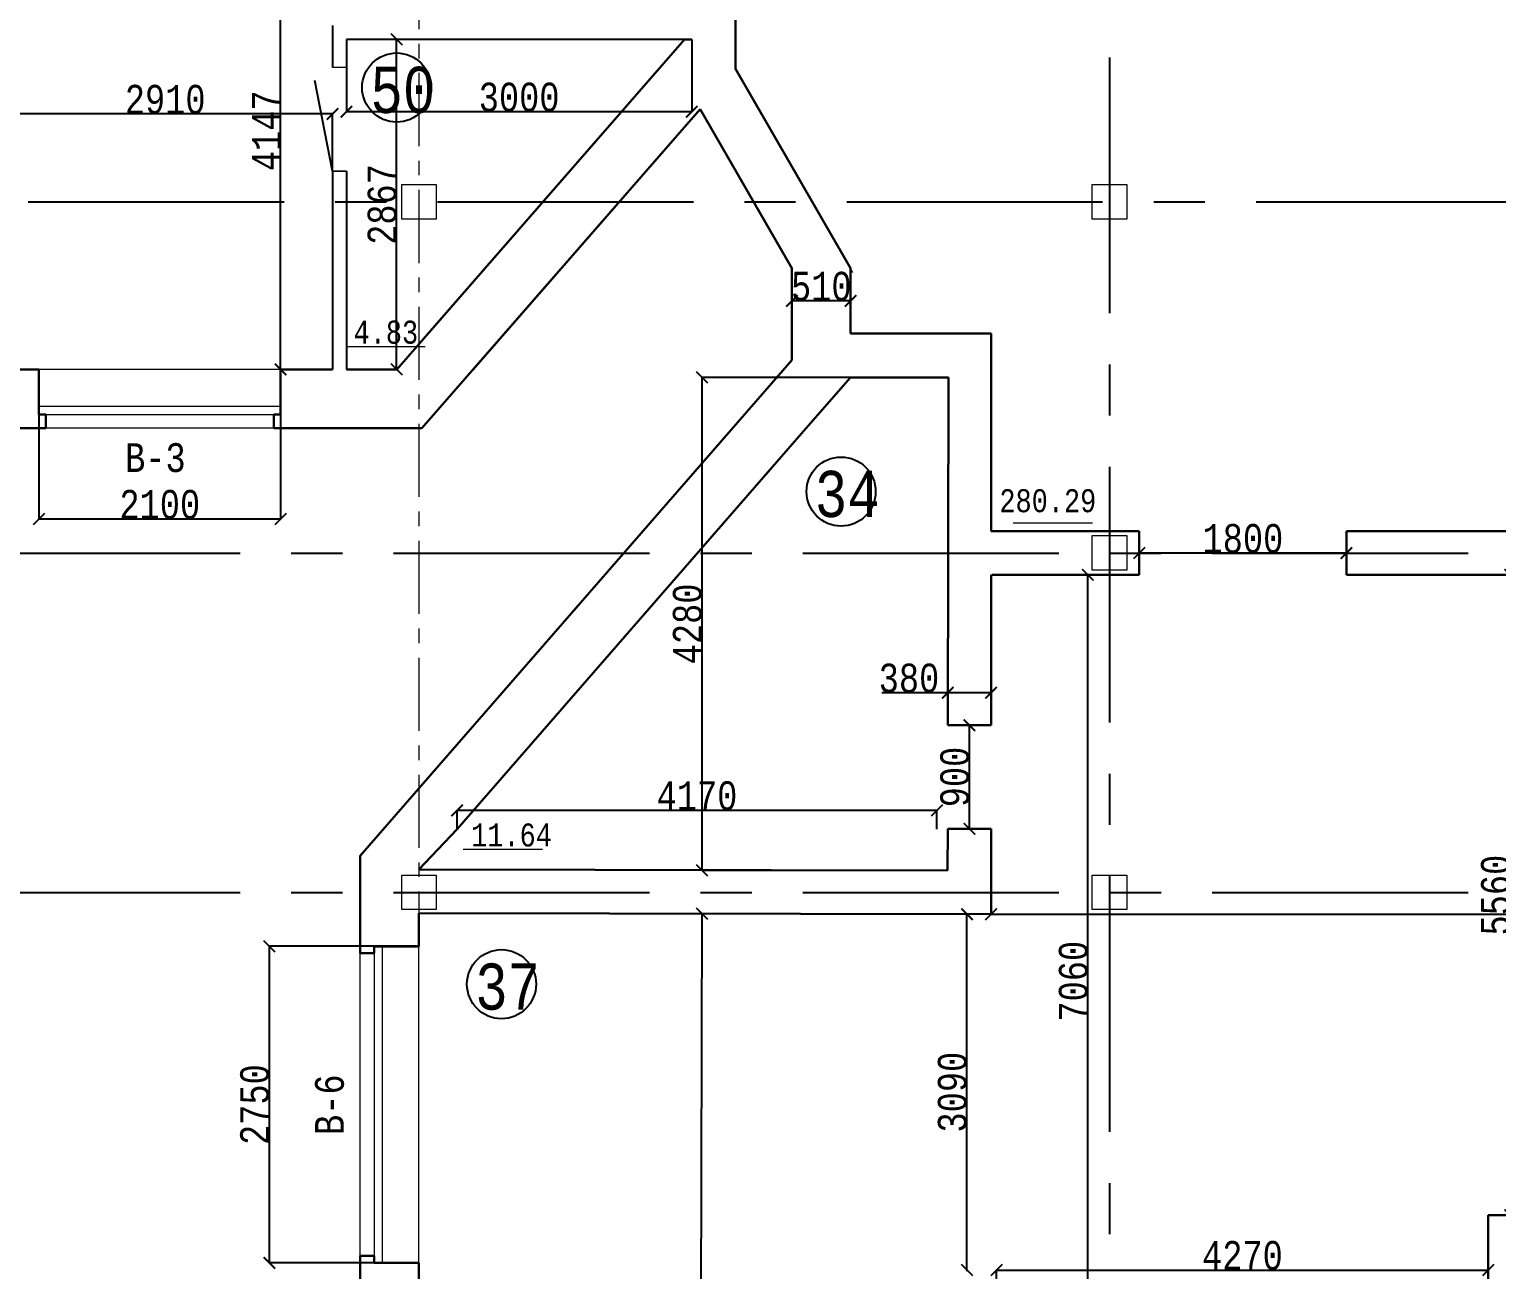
# Model space of a CAD drawing. Header units: millimetres. Extents: x -689206 to 4969298, y -1019800 to 703299.
# Drawn here: x 276988 to 289736, y -82380 to -71605 of the extents above; entities that cross this region are included whole.
import ezdxf

# ---------------------------------------------------------------- set-up
doc = ezdxf.new("R2010")
doc.units = ezdxf.units.MM
doc.linetypes.add('JIS_02_4.0', pattern=[5.5, 4, -1.5])
doc.linetypes.add('осеваяX2', pattern=[101.6, 63.5, -12.7, 12.7, -12.7])
for name, color, linetype, lineweight in [('несущие', 7, 'Continuous', 30), ('ОКНА', 250, 'Continuous', 20), ('ПЕРЕГОРОДКИ', 252, 'Continuous', 9), ('РАЗМЕРЫ', 7, 'Continuous', 9), ('сваи', 7, 'JIS_02_4.0', 30), ('стены', 7, 'Continuous', 20)]:
    doc.layers.add(name, color=color, linetype=linetype, lineweight=lineweight)
doc.layers.add('четотам', color=7, linetype='Continuous')
doc.styles.add('Аннотативный', font='isocteur.ttf', dxfattribs={"width": 0.7, "height": 250})
doc.dimstyles.new('Аннотативный', dxfattribs={"dimscale": 0, "dimtxt": 250, "dimasz": 100, "dimexe": 1.25, "dimexo": 0.625, "dimtad": 1, "dimdec": 0, "dimtxsty": 'Аннотативный', "dimblk": 'ARCHTICK', "dimcen": 2.5, "dimadec": 0, "dimazin": 0, "dimtfac": 1, "dimtdec": 0, "dimtmove": 0, "dimatfit": 3, "dimfxl": 1, "dimarcsym": 0})

# ---------------------------------------------------------------- blocks, each defined once
blk = doc.blocks.new('_ArchTick')
at = {"color": 0, "linetype": 'ByBlock', "const_width": 0.15}
blk.add_lwpolyline([(-0.5, -0.5), (0.5, 0.5)], dxfattribs=at)
blk = doc.blocks.new('*D923')
at = {"layer": 'Defpoints', "color": 0, "lineweight": 30, "transparency": 16777216}
for p in [(286631, -76154), (286631, -76154), (288431, -76154)]:
    blk.add_point(p, dxfattribs=at)
at = {"layer": 'стены', "color": 0, "lineweight": -2, "transparency": 16777216}
for p, q in [((286631, -76154), (286631, -76153)), ((288431, -76154), (286631, -76154)), ((288431, -76154), (288431, -76153))]:
    blk.add_line(p, q, dxfattribs=at)
at = {"layer": 'стены', "color": 0, "lineweight": -2, "transparency": 16777216, "xscale": 100, "yscale": 100, "zscale": 100, "rotation": 180}
blk.add_blockref('_ArchTick', (286631, -76154), dxfattribs=at)
at = {"layer": 'стены', "color": 0, "lineweight": -2, "transparency": 16777216, "xscale": 100, "yscale": 100, "zscale": 100}
blk.add_blockref('_ArchTick', (288431, -76154), dxfattribs=at)
at = {"layer": 'стены', "color": 0, "lineweight": 13, "transparency": 16777216, "insert": (287531, -76029), "char_height": 250, "attachment_point": 5, "style": 'Аннотативный'}
blk.add_mtext('1800', dxfattribs=at)
blk = doc.blocks.new('*D924')
at = {"layer": 'Defpoints', "color": 0, "lineweight": 20, "transparency": 16777216}
for p in [(289663, -82383), (285391, -83074), (289663, -83074)]:
    blk.add_point(p, dxfattribs=at)
at = {"layer": 'стены', "color": 0, "lineweight": -2, "transparency": 16777216}
for p, q in [((285391, -83074), (285391, -82382)), ((285391, -82383), (289663, -82383)), ((289663, -83074), (289663, -82382))]:
    blk.add_line(p, q, dxfattribs=at)
at = {"layer": 'стены', "color": 0, "lineweight": -2, "transparency": 16777216, "xscale": 100, "yscale": 100, "zscale": 100, "rotation": 180}
blk.add_blockref('_ArchTick', (285391, -82383), dxfattribs=at)
at = {"layer": 'стены', "color": 0, "lineweight": -2, "transparency": 16777216, "xscale": 100, "yscale": 100, "zscale": 100}
blk.add_blockref('_ArchTick', (289663, -82383), dxfattribs=at)
at = {"layer": 'стены', "color": 0, "lineweight": 13, "transparency": 16777216, "insert": (287527, -82258), "char_height": 250, "attachment_point": 5, "style": 'Аннотативный'}
blk.add_mtext('4270', dxfattribs=at)
blk = doc.blocks.new('*D908')
at = {"layer": 'Defpoints', "color": 0, "lineweight": 30, "transparency": 16777216}
for p in [(280704, -78390), (280704, -78554), (284873, -78554)]:
    blk.add_point(p, dxfattribs=at)
at = {"layer": 'стены', "color": 0, "lineweight": -2, "transparency": 16777216}
for p, q in [((280704, -78553), (280704, -78389)), ((284873, -78390), (280704, -78390)), ((284873, -78553), (284873, -78389))]:
    blk.add_line(p, q, dxfattribs=at)
at = {"layer": 'стены', "color": 0, "lineweight": -2, "transparency": 16777216, "xscale": 100, "yscale": 100, "zscale": 100, "rotation": 180}
blk.add_blockref('_ArchTick', (280704, -78390), dxfattribs=at)
at = {"layer": 'стены', "color": 0, "lineweight": -2, "transparency": 16777216, "xscale": 100, "yscale": 100, "zscale": 100}
blk.add_blockref('_ArchTick', (284873, -78390), dxfattribs=at)
at = {"layer": 'стены', "color": 0, "lineweight": 13, "transparency": 16777216, "insert": (282788, -78264), "char_height": 250, "attachment_point": 5, "style": 'Аннотативный'}
blk.add_mtext('4170', dxfattribs=at)
blk = doc.blocks.new('*D974')
at = {"layer": 'Defpoints', "color": 0, "lineweight": 30, "transparency": 16777216}
for p in [(276713, -72339), (276713, -72836), (279623, -72836)]:
    blk.add_point(p, dxfattribs=at)
at = {"layer": 'стены', "color": 0, "lineweight": -2, "transparency": 16777216}
for p, q in [((276713, -72835), (276713, -72338)), ((279623, -72339), (276713, -72339)), ((279623, -72835), (279623, -72338))]:
    blk.add_line(p, q, dxfattribs=at)
at = {"layer": 'стены', "color": 0, "lineweight": -2, "transparency": 16777216, "xscale": 100, "yscale": 100, "zscale": 100, "rotation": 180}
blk.add_blockref('_ArchTick', (276713, -72339), dxfattribs=at)
at = {"layer": 'стены', "color": 0, "lineweight": -2, "transparency": 16777216, "xscale": 100, "yscale": 100, "zscale": 100}
blk.add_blockref('_ArchTick', (279623, -72339), dxfattribs=at)
at = {"layer": 'стены', "color": 0, "lineweight": 25, "transparency": 16777216, "insert": (278168, -72214), "char_height": 250, "attachment_point": 5, "style": 'Аннотативный'}
blk.add_mtext('2910', dxfattribs=at)
blk = doc.blocks.new('*D979')
at = {"layer": 'Defpoints', "color": 0, "lineweight": 30, "transparency": 16777216}
for p in [(279171, -70412), (279171, -70412), (279171, -74559)]:
    blk.add_point(p, dxfattribs=at)
at = {"layer": 'РАЗМЕРЫ', "color": 0, "lineweight": -2, "transparency": 16777216}
for p, q in [((279171, -74559), (279171, -70412)), ((279172, -70412), (279173, -70412)), ((279172, -74559), (279173, -74559))]:
    blk.add_line(p, q, dxfattribs=at)
at = {"layer": 'РАЗМЕРЫ', "color": 0, "lineweight": -2, "transparency": 16777216, "xscale": 100, "yscale": 100, "zscale": 100}
for p, rotation in [((279171, -70412), 90), ((279171, -74559), 270)]:
    blk.add_blockref('_ArchTick', p, dxfattribs=dict(at, rotation=rotation))
at = {"layer": 'РАЗМЕРЫ', "color": 0, "lineweight": 13, "transparency": 16777216, "insert": (279046, -72486), "char_height": 250, "attachment_point": 5, "rotation": 90, "style": 'Аннотативный'}
blk.add_mtext('4147', dxfattribs=at)
blk = doc.blocks.new('*D963')
at = {"layer": 'Defpoints', "color": 0, "lineweight": 30, "transparency": 16777216}
for p in [(282832, -79287), (282832, -79287), (282817, -86404)]:
    blk.add_point(p, dxfattribs=at)
at = {"layer": 'ОКНА', "color": 0, "lineweight": -2, "transparency": 16777216}
for p, q in [((282817, -86404), (282832, -79287)), ((282832, -79287), (282833, -79287)), ((282818, -86404), (282819, -86404))]:
    blk.add_line(p, q, dxfattribs=at)
at = {"layer": 'ОКНА', "color": 0, "lineweight": -2, "transparency": 16777216, "xscale": 100, "yscale": 100, "zscale": 100}
for p, rotation in [((282832, -79287), 89.88563864919588), ((282817, -86404), 269.8856386491959)]:
    blk.add_blockref('_ArchTick', p, dxfattribs=dict(at, rotation=rotation))
at = {"layer": 'ОКНА', "color": 0, "lineweight": 13, "transparency": 16777216, "insert": (282699, -82846), "char_height": 250, "attachment_point": 5, "rotation": 89.8856, "style": 'Аннотативный'}
blk.add_mtext('7120', dxfattribs=at)
blk = doc.blocks.new('*D994')
at = {"layer": 'Defpoints', "color": 0, "linetype": 'ByBlock', "lineweight": 30, "transparency": 16777216}
for p in [(277071, -74559), (279171, -74559), (277071, -75859)]:
    blk.add_point(p, dxfattribs=at)
at = {"layer": 'РАЗМЕРЫ', "color": 0, "linetype": 'ByBlock', "lineweight": -2, "transparency": 16777216}
for p, q in [((277071, -74560), (277071, -75860)), ((279171, -74560), (279171, -75860)), ((279171, -75859), (277071, -75859))]:
    blk.add_line(p, q, dxfattribs=at)
at = {"layer": 'РАЗМЕРЫ', "color": 0, "linetype": 'ByBlock', "lineweight": -2, "transparency": 16777216, "xscale": 100, "yscale": 100, "zscale": 100, "rotation": 180}
blk.add_blockref('_ArchTick', (277071, -75859), dxfattribs=at)
at = {"layer": 'РАЗМЕРЫ', "color": 0, "linetype": 'ByBlock', "lineweight": -2, "transparency": 16777216, "xscale": 100, "yscale": 100, "zscale": 100}
blk.add_blockref('_ArchTick', (279171, -75859), dxfattribs=at)
at = {"layer": 'РАЗМЕРЫ', "color": 0, "linetype": 'ByBlock', "lineweight": 13, "transparency": 16777216, "insert": (278121, -75733), "char_height": 250, "attachment_point": 5, "style": 'Аннотативный'}
blk.add_mtext('2100', dxfattribs=at)
blk = doc.blocks.new('*D999')
at = {"layer": 'Defpoints', "color": 0, "linetype": 'ByBlock', "lineweight": 30, "transparency": 16777216}
for p in [(279743, -71692), (282743, -71692), (279743, -72320)]:
    blk.add_point(p, dxfattribs=at)
at = {"layer": 'РАЗМЕРЫ', "color": 0, "linetype": 'ByBlock', "lineweight": -2, "transparency": 16777216}
for p, q in [((279743, -71693), (279743, -72321)), ((282743, -71693), (282743, -72321)), ((282743, -72320), (279743, -72320))]:
    blk.add_line(p, q, dxfattribs=at)
at = {"layer": 'РАЗМЕРЫ', "color": 0, "linetype": 'ByBlock', "lineweight": -2, "transparency": 16777216, "xscale": 100, "yscale": 100, "zscale": 100, "rotation": 180}
blk.add_blockref('_ArchTick', (279743, -72320), dxfattribs=at)
at = {"layer": 'РАЗМЕРЫ', "color": 0, "linetype": 'ByBlock', "lineweight": -2, "transparency": 16777216, "xscale": 100, "yscale": 100, "zscale": 100}
blk.add_blockref('_ArchTick', (282743, -72320), dxfattribs=at)
at = {"layer": 'РАЗМЕРЫ', "color": 0, "linetype": 'ByBlock', "lineweight": 13, "transparency": 16777216, "insert": (281243, -72195), "char_height": 250, "attachment_point": 5, "style": 'Аннотативный'}
blk.add_mtext('3000', dxfattribs=at)
blk = doc.blocks.new('*D1000')
at = {"layer": 'Defpoints', "color": 0, "linetype": 'ByBlock', "lineweight": 30, "transparency": 16777216}
for p in [(280179, -71692), (280179, -71692), (280179, -74559)]:
    blk.add_point(p, dxfattribs=at)
at = {"layer": 'РАЗМЕРЫ', "color": 0, "linetype": 'ByBlock', "lineweight": -2, "transparency": 16777216}
for p, q in [((280179, -74559), (280179, -71692)), ((280180, -71692), (280180, -71692)), ((280180, -74559), (280180, -74559))]:
    blk.add_line(p, q, dxfattribs=at)
at = {"layer": 'РАЗМЕРЫ', "color": 0, "linetype": 'ByBlock', "lineweight": -2, "transparency": 16777216, "xscale": 100, "yscale": 100, "zscale": 100}
for p, rotation in [((280179, -71692), 90), ((280179, -74559), 270)]:
    blk.add_blockref('_ArchTick', p, dxfattribs=dict(at, rotation=rotation))
at = {"layer": 'РАЗМЕРЫ', "color": 0, "linetype": 'ByBlock', "lineweight": 13, "transparency": 16777216, "insert": (280054, -73126), "char_height": 250, "attachment_point": 5, "rotation": 90, "style": 'Аннотативный'}
blk.add_mtext('2867', dxfattribs=at)
blk = doc.blocks.new('*D1009')
at = {"layer": 'Defpoints', "color": 0, "linetype": 'ByBlock', "lineweight": 30, "transparency": 16777216}
for p in [(279073, -79571), (280373, -79571), (280373, -82321)]:
    blk.add_point(p, dxfattribs=at)
at = {"layer": 'РАЗМЕРЫ', "color": 0, "linetype": 'ByBlock', "lineweight": -2, "transparency": 16777216}
for p, q in [((280372, -79571), (279071, -79571)), ((279073, -82321), (279073, -79571)), ((280372, -82321), (279071, -82321))]:
    blk.add_line(p, q, dxfattribs=at)
at = {"layer": 'РАЗМЕРЫ', "color": 0, "linetype": 'ByBlock', "lineweight": -2, "transparency": 16777216, "xscale": 100, "yscale": 100, "zscale": 100}
for p, rotation in [((279073, -79571), 90), ((279073, -82321), 270)]:
    blk.add_blockref('_ArchTick', p, dxfattribs=dict(at, rotation=rotation))
at = {"layer": 'РАЗМЕРЫ', "color": 0, "linetype": 'ByBlock', "lineweight": 13, "transparency": 16777216, "insert": (278947, -80946), "char_height": 250, "attachment_point": 5, "rotation": 90, "style": 'Аннотативный'}
blk.add_mtext('2750', dxfattribs=at)
blk = doc.blocks.new('*D1047')
at = {"layer": 'Defpoints', "color": 0, "linetype": 'ByBlock', "lineweight": 20, "transparency": 16777216}
for p in [(285957, -76344), (286184, -76344), (285957, -83404)]:
    blk.add_point(p, dxfattribs=at)
at = {"layer": 'РАЗМЕРЫ', "color": 0, "linetype": 'ByBlock', "lineweight": -2, "transparency": 16777216}
for p, q in [((285958, -76344), (286186, -76344)), ((286184, -83404), (286184, -76344)), ((285957, -83404), (286185, -83404))]:
    blk.add_line(p, q, dxfattribs=at)
at = {"layer": 'РАЗМЕРЫ', "color": 0, "linetype": 'ByBlock', "lineweight": -2, "transparency": 16777216, "xscale": 100, "yscale": 100, "zscale": 100}
for p, rotation in [((286184, -76344), 89.99630299813984), ((286184, -83404), 269.9963029981398)]:
    blk.add_blockref('_ArchTick', p, dxfattribs=dict(at, rotation=rotation))
at = {"layer": 'РАЗМЕРЫ', "color": 0, "linetype": 'ByBlock', "lineweight": 20, "transparency": 16777216, "insert": (286059, -79874), "char_height": 250, "attachment_point": 5, "rotation": 89.9963, "style": 'Аннотативный'}
blk.add_mtext('7060', dxfattribs=at)
blk = doc.blocks.new('*D1049')
at = {"layer": 'Defpoints', "color": 0, "linetype": 'ByBlock', "lineweight": 30, "transparency": 16777216}
for p in [(284967, -77368), (284967, -77368), (285343, -77369)]:
    blk.add_point(p, dxfattribs=at)
at = {"layer": 'РАЗМЕРЫ', "color": 0, "linetype": 'ByBlock', "lineweight": -2, "transparency": 16777216}
for p, q in [((284967, -77368), (284394, -77368)), ((284967, -77367), (284967, -77367)), ((285343, -77368), (284967, -77368)), ((285343, -77368), (285343, -77367))]:
    blk.add_line(p, q, dxfattribs=at)
at = {"layer": 'РАЗМЕРЫ', "color": 0, "linetype": 'ByBlock', "lineweight": -2, "transparency": 16777216, "xscale": 100, "yscale": 100, "zscale": 100, "rotation": 180}
blk.add_blockref('_ArchTick', (284967, -77368), dxfattribs=at)
at = {"layer": 'РАЗМЕРЫ', "color": 0, "linetype": 'ByBlock', "lineweight": -2, "transparency": 16777216, "xscale": 100, "yscale": 100, "zscale": 100}
blk.add_blockref('_ArchTick', (285343, -77368), dxfattribs=at)
at = {"layer": 'РАЗМЕРЫ', "color": 0, "linetype": 'ByBlock', "lineweight": 13, "transparency": 16777216, "insert": (284630, -77242), "char_height": 250, "attachment_point": 5, "style": 'Аннотативный'}
blk.add_mtext('380', dxfattribs=at)
blk = doc.blocks.new('*D1051')
at = {"layer": 'Defpoints', "color": 0, "linetype": 'ByBlock', "lineweight": 30, "transparency": 16777216}
for p in [(283613, -73964), (283613, -73964), (284123, -73964)]:
    blk.add_point(p, dxfattribs=at)
at = {"layer": 'несущие', "color": 0, "linetype": 'ByBlock', "lineweight": -2, "transparency": 16777216}
for p, q in [((283613, -73963), (283613, -73963)), ((284123, -73964), (283613, -73964)), ((284123, -73963), (284123, -73963))]:
    blk.add_line(p, q, dxfattribs=at)
at = {"layer": 'несущие', "color": 0, "linetype": 'ByBlock', "lineweight": -2, "transparency": 16777216, "xscale": 100, "yscale": 100, "zscale": 100, "rotation": 180}
blk.add_blockref('_ArchTick', (283613, -73964), dxfattribs=at)
at = {"layer": 'несущие', "color": 0, "linetype": 'ByBlock', "lineweight": -2, "transparency": 16777216, "xscale": 100, "yscale": 100, "zscale": 100}
blk.add_blockref('_ArchTick', (284123, -73964), dxfattribs=at)
at = {"layer": 'несущие', "color": 0, "linetype": 'ByBlock', "lineweight": 30, "transparency": 16777216, "insert": (283868, -73838), "char_height": 250, "attachment_point": 5, "style": 'Аннотативный'}
blk.add_mtext('510', dxfattribs=at)
blk = doc.blocks.new('*D1387')
at = {"layer": 'Defpoints', "color": 0, "lineweight": 20, "ltscale": 150, "transparency": 16777216}
for p in [(285155, -77650), (285155, -77650), (285155, -78550)]:
    blk.add_point(p, dxfattribs=at)
at = {"layer": 'РАЗМЕРЫ', "color": 0, "lineweight": -2, "ltscale": 150, "transparency": 16777216}
for p, q in [((285154, -77650), (285154, -77650)), ((285155, -78550), (285155, -77650)), ((285154, -78550), (285154, -78550))]:
    blk.add_line(p, q, dxfattribs=at)
at = {"layer": 'РАЗМЕРЫ', "color": 0, "lineweight": -2, "ltscale": 150, "transparency": 16777216, "xscale": 100, "yscale": 100, "zscale": 100}
for p, rotation in [((285155, -77650), 90), ((285155, -78550), 270)]:
    blk.add_blockref('_ArchTick', p, dxfattribs=dict(at, rotation=rotation))
at = {"layer": 'РАЗМЕРЫ', "color": 0, "lineweight": 20, "ltscale": 150, "transparency": 16777216, "insert": (285029, -78100), "char_height": 250, "attachment_point": 5, "rotation": 90, "style": 'Аннотативный'}
blk.add_mtext('900', dxfattribs=at)
blk = doc.blocks.new('*D1389')
at = {"layer": 'Defpoints', "color": 0, "lineweight": 20, "ltscale": 150, "transparency": 16777216}
for p in [(282832, -74628), (284973, -74628), (284964, -78911)]:
    blk.add_point(p, dxfattribs=at)
at = {"layer": 'РАЗМЕРЫ', "color": 0, "lineweight": -2, "ltscale": 150, "transparency": 16777216}
for p, q in [((284972, -74628), (282830, -74628)), ((282832, -78911), (282832, -74628)), ((284964, -78911), (282830, -78911))]:
    blk.add_line(p, q, dxfattribs=at)
at = {"layer": 'РАЗМЕРЫ', "color": 0, "lineweight": -2, "ltscale": 150, "transparency": 16777216, "xscale": 100, "yscale": 100, "zscale": 100}
for p, rotation in [((282832, -74628), 90), ((282832, -78911), 270)]:
    blk.add_blockref('_ArchTick', p, dxfattribs=dict(at, rotation=rotation))
at = {"layer": 'РАЗМЕРЫ', "color": 0, "lineweight": 20, "ltscale": 150, "transparency": 16777216, "insert": (282706, -76770), "char_height": 250, "attachment_point": 5, "rotation": 90, "style": 'Аннотативный'}
blk.add_mtext('4280', dxfattribs=at)
blk = doc.blocks.new('*D1390')
at = {"layer": 'Defpoints', "color": 0, "lineweight": 20, "ltscale": 150, "transparency": 16777216}
for p in [(285134, -79292), (285134, -79292), (285128, -82383)]:
    blk.add_point(p, dxfattribs=at)
at = {"layer": 'РАЗМЕРЫ', "color": 0, "lineweight": -2, "ltscale": 150, "transparency": 16777216}
for p, q in [((285134, -82383), (285134, -79292)), ((285135, -79292), (285135, -79292)), ((285128, -82383), (285135, -82383))]:
    blk.add_line(p, q, dxfattribs=at)
at = {"layer": 'РАЗМЕРЫ', "color": 0, "lineweight": -2, "ltscale": 150, "transparency": 16777216, "xscale": 100, "yscale": 100, "zscale": 100}
for p, rotation in [((285134, -79292), 90), ((285134, -82383), 270)]:
    blk.add_blockref('_ArchTick', p, dxfattribs=dict(at, rotation=rotation))
at = {"layer": 'РАЗМЕРЫ', "color": 0, "lineweight": 20, "ltscale": 150, "transparency": 16777216, "insert": (285008, -80838), "char_height": 250, "attachment_point": 5, "rotation": 90, "style": 'Аннотативный'}
blk.add_mtext('3090', dxfattribs=at)
blk = doc.blocks.new('*D1397')
at = {"layer": 'Defpoints', "color": 0, "lineweight": 20, "ltscale": 15000, "transparency": 16777216}
for p in [(289853, -76344), (289853, -76344), (289853, -81907)]:
    blk.add_point(p, dxfattribs=at)
at = {"layer": 'сваи', "color": 0, "lineweight": -2, "ltscale": 15000, "transparency": 16777216}
for p, q in [((289853, -76344), (289854, -76344)), ((289853, -81907), (289853, -76344)), ((289853, -81907), (289854, -81907))]:
    blk.add_line(p, q, dxfattribs=at)
at = {"layer": 'сваи', "color": 0, "lineweight": -2, "ltscale": 15000, "transparency": 16777216, "xscale": 100, "yscale": 100, "zscale": 100}
for p, rotation in [((289853, -76344), 90), ((289853, -81907), 270)]:
    blk.add_blockref('_ArchTick', p, dxfattribs=dict(at, rotation=rotation))
at = {"layer": 'сваи', "color": 0, "lineweight": 20, "ltscale": 15000, "transparency": 16777216, "insert": (289727, -79126), "char_height": 250, "attachment_point": 5, "rotation": 90, "style": 'Аннотативный'}
blk.add_mtext('5560', dxfattribs=at)
blk = doc.blocks.new('*D1399')
at = {"layer": 'Defpoints', "color": 0, "lineweight": 20, "ltscale": 15000, "transparency": 16777216}
for p in [(285343, -79292), (301643, -79292), (301643, -79292)]:
    blk.add_point(p, dxfattribs=at)
at = {"layer": 'сваи', "color": 0, "lineweight": -2, "ltscale": 15000, "transparency": 16777216}
for p, q in [((285343, -79292), (301643, -79292)), ((285343, -79293), (285343, -79294)), ((301643, -79292), (301643, -79291))]:
    blk.add_line(p, q, dxfattribs=at)
at = {"layer": 'сваи', "color": 0, "lineweight": -2, "ltscale": 15000, "transparency": 16777216, "xscale": 100, "yscale": 100, "zscale": 100, "rotation": 180}
blk.add_blockref('_ArchTick', (285343, -79292), dxfattribs=at)
at = {"layer": 'сваи', "color": 0, "lineweight": -2, "ltscale": 15000, "transparency": 16777216, "xscale": 100, "yscale": 100, "zscale": 100}
blk.add_blockref('_ArchTick', (301643, -79292), dxfattribs=at)
at = {"layer": 'сваи', "color": 0, "lineweight": 20, "ltscale": 15000, "transparency": 16777216, "insert": (293493, -79167), "char_height": 250, "attachment_point": 5, "style": 'Аннотативный'}
blk.add_mtext('16300', dxfattribs=at)

msp = doc.modelspace()

# ---------------------------------------------------------------- linework, layer by layer
at = {"layer": 'несущие', "color": 0}
msp.add_line((280372.7, -78902.3), (280703.7, -78553.7), dxfattribs=at)
at = {"layer": 'несущие', "color": 18, "linetype": 'ByBlock', "lineweight": 30, "true_color": 0x000000}
msp.add_line((279982.7, -82321.3), (280372.7, -82321.3), dxfattribs=at)
at = {"layer": 'ОКНА'}
for p, q in [((277071.3, -74949.5), (277071.3, -74879.5)), ((277071.3, -74879.5), (279171.3, -74879.5)), ((277131.3, -74949.5), (279111.3, -74949.5))]:
    msp.add_line(p, q, dxfattribs=at)
at = {"layer": 'ОКНА', "color": 18, "true_color": 0x000000}
for p, q in [((279982.7, -79631.3), (279982.7, -82261.3)), ((280052.7, -79571.3), (280052.7, -82321.3))]:
    msp.add_line(p, q, dxfattribs=at)
at = {"layer": 'ПЕРЕГОРОДКИ', "color": 0}
for p, q in [((279742.7, -71936), (279622.7, -71936)), ((279742.7, -72836), (279622.7, -72836)), ((279622.7, -72836), (279742.7, -72836))]:
    msp.add_line(p, q, dxfattribs=at)
at = {"layer": 'РАЗМЕРЫ', "lineweight": 30}
for p, q in [((282681, -71692.3), (280179.2, -74559.5)), ((282815.8, -72299), (280398.3, -75069.5)), ((277071.3, -74949.5), (277131.3, -74949.5)), ((277131.3, -74949.5), (277131.3, -75069.5)), ((279171.3, -74949.5), (279111.3, -74949.5)), ((279111.3, -74949.5), (279111.3, -75069.5)), ((284964.2, -78911.5), (280372.7, -78902.3)), ((285343.5, -79292.2), (280372.7, -79282.3)), ((279982.7, -79631.3), (279862.7, -79631.3)), ((279862.7, -79631.3), (279982.7, -79631.3)), ((279982.7, -79571.3), (279982.7, -79631.3)), ((279982.7, -82261.3), (279862.7, -82261.3)), ((279982.7, -82321.3), (279982.7, -82261.3))]:
    msp.add_line(p, q, dxfattribs=at)
at = {"layer": 'РАЗМЕРЫ', "linetype": 'ByBlock', "lineweight": 20}
for p, q in [((283318.7, -72297), (284078.7, -73613.4)), ((284078.7, -73613.4), (284138.7, -73717.3)), ((289359.6, -75964.3), (290709.6, -75964.3))]:
    msp.add_line(p, q, dxfattribs=at)
at = {"layer": 'РАЗМЕРЫ'}
for p, q in [((279736.2, -74359.5), (280425.5, -74359.5)), ((279171.3, -74559.5), (277071.3, -74559.5)), ((279171.3, -75069.5), (277131.3, -75069.5)), ((285535.2, -75890.8), (286224.4, -75890.8)), ((280757.9, -78727.6), (281447.1, -78727.6)), ((279862.7, -82261.3), (279862.7, -79631.3)), ((280372.7, -82321.3), (280372.7, -79571.3))]:
    msp.add_line(p, q, dxfattribs=at)
at = {"layer": 'РАЗМЕРЫ', "lineweight": 30, "ltscale": 150}
for p, q in [((285343.4, -77650), (284966.7, -77650)), ((284964.2, -78911.5), (284966.7, -78550)), ((284966.7, -78550), (285343.5, -78550))]:
    msp.add_line(p, q, dxfattribs=at)
at = {"layer": 'стены', "linetype": 'осеваяX2', "lineweight": 25, "ltscale": 35}
for p, q in [((286372.7, -46956.8), (286372.7, -92560)), ((266310, -73102.3), (328372.7, -73102.3)), ((262372.7, -76154.3), (328372.7, -76154.3)), ((262372.7, -79102.3), (328372.7, -79102.3))]:
    msp.add_line(p, q, dxfattribs=at)
at = {"layer": 'стены', "linetype": 'осеваяX2', "ltscale": 10}
msp.add_line((280372.7, -52679.7), (280372.7, -79571.3), dxfattribs=at)
at = {"layer": 'стены', "lineweight": 30}
for p, q in [((283122.7, -71692.3), (283122.7, -71312.3)), ((282681, -71692.3), (280411.4, -74293.4)), ((282742.7, -71692.3), (282681, -71692.3)), ((283122.7, -71692.3), (283122.7, -71947.3)), ((283122.7, -71947.3), (284122.7, -73679.4)), ((282815.8, -72299), (280843.4, -74559.5)), ((282815.8, -72299), (280853, -74548.4)), ((283612.7, -73679.4), (282815.8, -72299)), ((283612.7, -74479.4), (283612.7, -73679.4)), ((284122.7, -73679.4), (284122.7, -74248.3)), ((284122.7, -74248.3), (285343.5, -74248.3)), ((285343.5, -74248.3), (285343.5, -75964.3)), ((276713.4, -74559.5), (277071.3, -74559.5)), ((277071.3, -74949.5), (277071.3, -74559.5)), ((279171.3, -74559.5), (279622.7, -74559.5)), ((279171.3, -74559.5), (279171.3, -74949.5)), ((279742.7, -74559.5), (280179.2, -74559.5)), ((279862.7, -78784.8), (283612.7, -74479.4)), ((283755.3, -75050.1), (284122.7, -74628.3)), ((284122.7, -74628.3), (284972.8, -74628.3)), ((284972.8, -74628.3), (284966.7, -77650)), ((277131.3, -75069.5), (276843.4, -75069.5)), ((280398.3, -75069.5), (279111.3, -75069.5)), ((280703.7, -78553.7), (283755.3, -75050.1)), ((285343.5, -75964.3), (286630.8, -75964.3)), ((286630.8, -76344.3), (286630.8, -75964.3)), ((288430.8, -75964.3), (292198.3, -75964.3)), ((288430.8, -75964.3), (288430.8, -76344.3)), ((285343.4, -76344.2), (285343.4, -77650)), ((285349.3, -76344.2), (286630.8, -76344.3)), ((288430.8, -76344.3), (290042.8, -76344.3)), ((285343.5, -78550), (285343.5, -79292.2)), ((279862.7, -78784.8), (279862.7, -79631.3)), ((280372.7, -79282.3), (280372.7, -79571.3)), ((289662.8, -83404.3), (289662.8, -81907)), ((289663, -81907), (290042.8, -81907)), ((279862.7, -82261.3), (279862.7, -83821.8)), ((280372.7, -82321.3), (280372.7, -83761.8))]:
    msp.add_line(p, q, dxfattribs=at)
at = {"layer": 'стены', "lineweight": 25}
for p, q in [((279622.7, -71572.3), (279622.7, -71936)), ((282742.7, -71692.3), (279742.7, -71692.3)), ((279742.7, -71692.3), (279742.7, -71936)), ((279622.7, -72836), (279467.3, -72050)), ((279622.7, -72836), (279622.7, -74559.5)), ((279742.7, -72836), (279742.7, -74559.5))]:
    msp.add_line(p, q, dxfattribs=at)
at = {"layer": 'стены'}
for p, q in [((283612.7, -73679.4), (283112.7, -72813.3)), ((284122.7, -73679.4), (283622.7, -72813.3)), ((283612.7, -74479.4), (283612.7, -73679.4)), ((283612.7, -74479.4), (283612.7, -73679.4)), ((284122.7, -73679.4), (284122.7, -74248.3)), ((284122.7, -73679.4), (284122.7, -74248.3)), ((279862.7, -78784.8), (283612.7, -74479.4)), ((279862.7, -78784.8), (283612.7, -74479.4)), ((279862.7, -79631.3), (279862.7, -78784.8)), ((279862.7, -79631.3), (279862.7, -78784.8))]:
    msp.add_line(p, q, dxfattribs=at)
at = {"layer": 'стены', "color": 18, "lineweight": 30, "true_color": 0x000000}
msp.add_line((280372.7, -79571.3), (279982.7, -79571.3), dxfattribs=at)
at = {"layer": 'стены', "color": 7, "lineweight": 30, "true_color": 0xffffff}
msp.add_line((279982.7, -82321.3), (280372.7, -82321.3), dxfattribs=at)
at = {"layer": 'стены', "color": 1, "linetype": 'осеваяX2', "ltscale": 10}
msp.add_line((280372.7, -82321.3), (280372.7, -82831.8), dxfattribs=at)
at = {"layer": 'стены', "lineweight": 20}
for points in [[(280222.7, -72952.3), (280522.7, -72952.3), (280522.7, -73252.3), (280222.7, -73252.3)], [(286222.7, -72952.3), (286522.7, -72952.3), (286522.7, -73252.3), (286222.7, -73252.3)], [(286222.7, -76003.3), (286522.7, -76003.3), (286522.7, -76303.3), (286222.7, -76303.3)], [(280222.7, -78952.3), (280522.7, -78952.3), (280522.7, -79252.3), (280222.7, -79252.3)], [(286222.7, -78952.3), (286522.7, -78952.3), (286522.7, -79252.3), (286222.7, -79252.3)]]:
    msp.add_lwpolyline(points, close=True, dxfattribs=at)
at = {"layer": 'четотам'}
for centre in [(280179.2, -72110), (284040, -75620), (281090, -79900)]:
    msp.add_circle(centre, 300, dxfattribs=at)

# ---------------------------------------------------------------- texts
at = {"layer": 'РАЗМЕРЫ', "lineweight": 20, "ltscale": 150, "attachment_point": 1, "style": 'Аннотативный'}
for s, insert, char_height, width in [('50', (279951.2, -71930.1), 401.1, 1460), ('В-3', (277820, -75200), 250, 922.913), ('34', (283812, -75440.1), 401.1, 1460), ('37', (280862, -79720.1), 401.1, 1460)]:
    msp.add_mtext(s, dxfattribs=dict(at, insert=insert, char_height=char_height, width=width))
at = {"layer": 'РАЗМЕРЫ', "char_height": 200, "width": 656.117, "attachment_point": 1, "style": 'Аннотативный'}
for s, insert in [('4.83', (279804.5, -74135.4)), ('280.29', (285415.4, -75599.6)), ('11.64', (280826.2, -78503.6))]:
    msp.add_mtext(s, dxfattribs=dict(at, insert=insert))
at = {"layer": 'РАЗМЕРЫ', "lineweight": 20, "ltscale": 150, "insert": (279470, -81210), "char_height": 250, "width": 922.913, "attachment_point": 1, "rotation": 90, "style": 'Аннотативный'}
msp.add_mtext('В-6', dxfattribs=at)

# ---------------------------------------------------------------- dimensions: what is measured, and where the dimension line sits
at = {"layer": 'несущие', "color": 18, "linetype": 'ByBlock', "lineweight": 30, "true_color": 0x000000}
dim = msp.add_linear_dim(base=(283612.7, -73963.8), p1=(284122.7, -73963.8), p2=(283612.7, -73963.8), dimstyle='Аннотативный', dxfattribs=at)
dim.commit()
dim.dimension.update_dxf_attribs({"geometry": '*D1051', "text_midpoint": (283867.7, -73838.2)})
at = {"layer": 'ОКНА', "lineweight": 13}
dim = msp.add_aligned_dim(p1=(282817.3, -86404.3), p2=(282831.5, -79287.2), distance=0, text='7120', dimstyle='Аннотативный', dxfattribs=at)
dim.commit()
dim.dimension.update_dxf_attribs({"geometry": '*D963', "text_midpoint": (282698.8, -82845.5)})
at = {"layer": 'РАЗМЕРЫ', "lineweight": 13}
dim = msp.add_linear_dim(base=(279171.3, -70412.3), p1=(279171.3, -74559.5), p2=(279171.3, -70412.3), angle=90, dimstyle='Аннотативный', dxfattribs=at)
dim.commit()
dim.dimension.update_dxf_attribs({"geometry": '*D979', "text_midpoint": (279045.6, -72485.9)})
at = {"layer": 'РАЗМЕРЫ', "color": 18, "linetype": 'ByBlock', "lineweight": 13, "true_color": 0x000000}
for base, p1, p2, picture, middle in [((280179.2, -71692.3), (280179.2, -74559.5), (280179.2, -71692.3), '*D1000', (280053.6, -73125.9)), ((279072.7, -79571.3), (280372.7, -82321.3), (280372.7, -79571.3), '*D1009', (278947.1, -80946.3))]:
    dim = msp.add_linear_dim(base=base, p1=p1, p2=p2, angle=90, dimstyle='Аннотативный', dxfattribs=at)
    dim.commit()
    dim.dimension.update_dxf_attribs({"geometry": picture, "text_midpoint": middle})
dim = msp.add_linear_dim(base=(279742.7, -72320.2), p1=(282742.7, -71692.3), p2=(279742.7, -71692.3), dimstyle='Аннотативный', dxfattribs=at)
dim.commit()
dim.dimension.update_dxf_attribs({"geometry": '*D999', "text_midpoint": (281242.7, -72320.2), "dimtype": 160})
dim = msp.add_linear_dim(base=(277071.3, -75859), p1=(279171.3, -74559.5), p2=(277071.3, -74559.5), dimstyle='Аннотативный', dxfattribs=at)
dim.commit()
dim.dimension.update_dxf_attribs({"geometry": '*D994', "text_midpoint": (278121.3, -75733.4)})
at = {"layer": 'РАЗМЕРЫ', "lineweight": 20, "ltscale": 150}
for base, p1, p2, text, picture, middle in [((282831.5, -74628.3), (284964.2, -78911.5), (284972.8, -74628.3), '4280', '*D1389', (282705.9, -76769.9)), ((285133.9, -79291.8), (285127.8, -82383.3), (285133.9, -79291.8), '3090', '*D1390', (285008.3, -80837.6))]:
    dim = msp.add_linear_dim(base=base, p1=p1, p2=p2, angle=90, text=text, dimstyle='Аннотативный', dxfattribs=at)
    dim.commit()
    dim.dimension.update_dxf_attribs({"geometry": picture, "text_midpoint": middle})
at = {"layer": 'РАЗМЕРЫ', "linetype": 'ByBlock', "lineweight": 20}
dim = msp.add_aligned_dim(p1=(285956.7, -83404.3), p2=(285957.2, -76344.3), distance=-227.2, dimstyle='Аннотативный', dxfattribs=at)
dim.commit()
dim.dimension.update_dxf_attribs({"geometry": '*D1047', "text_midpoint": (286058.6, -79874.3)})
at = {"layer": 'РАЗМЕРЫ', "color": 18, "linetype": 'ByBlock', "lineweight": 13, "true_color": 0x000000}
dim = msp.add_linear_dim(base=(284967.3, -77367.9), p1=(285343.4, -77368.6), p2=(284967.3, -77367.9), text='380', dimstyle='Аннотативный', dxfattribs=at)
dim.commit()
dim.dimension.update_dxf_attribs({"geometry": '*D1049', "text_midpoint": (284630.4, -77242.2)})
at = {"layer": 'РАЗМЕРЫ', "lineweight": 20, "ltscale": 150}
dim = msp.add_linear_dim(base=(285155.1, -77650), p1=(285155.1, -78550), p2=(285155.1, -77650), angle=90, dimstyle='Аннотативный', dxfattribs=at)
dim.commit()
dim.dimension.update_dxf_attribs({"geometry": '*D1387', "text_midpoint": (285029.5, -78100)})
at = {"layer": 'сваи', "lineweight": 20, "ltscale": 15000}
dim = msp.add_linear_dim(base=(289852.9, -76344.3), p1=(289852.9, -81907), p2=(289852.9, -76344.3), angle=90, text='5560', dimstyle='Аннотативный', dxfattribs=at)
dim.commit()
dim.dimension.update_dxf_attribs({"geometry": '*D1397', "text_midpoint": (289727.2, -79125.6)})
dim = msp.add_linear_dim(base=(301642.8, -79292.3), p1=(285343.5, -79292.2), p2=(301642.8, -79292.3), text='16300', dimstyle='Аннотативный', dxfattribs=at)
dim.commit()
dim.dimension.update_dxf_attribs({"geometry": '*D1399', "text_midpoint": (293493.1, -79166.7)})
at = {"layer": 'стены', "lineweight": 25}
dim = msp.add_linear_dim(base=(276713.4, -72339.3), p1=(279622.7, -72836), p2=(276713.4, -72836), text='2910', dimstyle='Аннотативный', dxfattribs=at)
dim.commit()
dim.dimension.update_dxf_attribs({"geometry": '*D974', "text_midpoint": (278168, -72213.7)})
at = {"layer": 'стены', "lineweight": 13}
dim = msp.add_linear_dim(base=(286630.8, -76154.3), p1=(288430.8, -76154.3), p2=(286630.8, -76154.3), dimstyle='Аннотативный', dxfattribs=at)
dim.commit()
dim.dimension.update_dxf_attribs({"geometry": '*D923', "text_midpoint": (287530.8, -76028.7)})
for base, p1, p2, text, picture, middle in [((280703.7, -78390.1), (284872.8, -78553.7), (280703.7, -78553.7), '4170', '*D908', (282788.2, -78264.4)), ((289662.8, -82383.3), (285390.8, -83074.3), (289662.8, -83074.3), '4270', '*D924', (287526.8, -82257.7))]:
    dim = msp.add_linear_dim(base=base, p1=p1, p2=p2, text=text, dimstyle='Аннотативный', dxfattribs=at)
    dim.commit()
    dim.dimension.update_dxf_attribs({"geometry": picture, "text_midpoint": middle})

doc.saveas('drawing.dxf')
